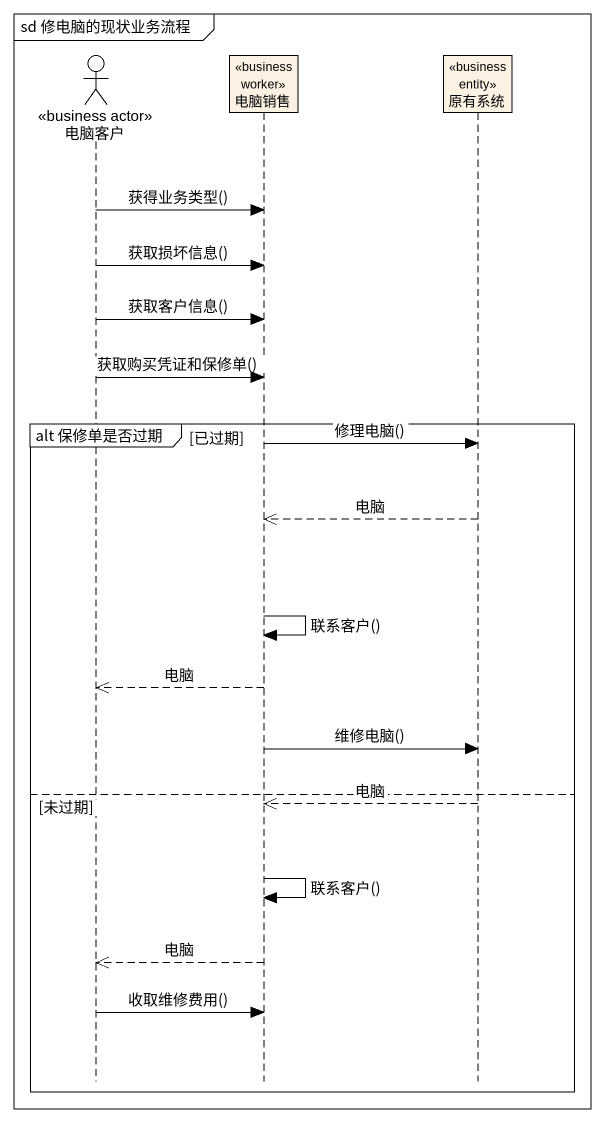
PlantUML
@startuml
mainframe sd 修电脑的现状业务流程
hide footbox
actor 电脑客户 <<business actor>>
participant 电脑销售 <<business worker>>
participant 原有系统 <<business entity>>

电脑客户 -> 电脑销售 : 获得业务类型()
电脑客户 -> 电脑销售 : 获取损坏信息()
电脑客户 -> 电脑销售 : 获取客户信息()
电脑客户 -> 电脑销售 : 获取购买凭证和保修单()
group alt 保修单是否过期 [已过期]
  电脑销售 -> 原有系统 : 修理电脑()
  原有系统 -->> 电脑销售 : 电脑
  电脑销售 -> 电脑销售 : 联系客户()
  电脑销售 -->> 电脑客户 : 电脑
  电脑销售 -> 原有系统 : 维修电脑()
else 未过期
  原有系统 -->> 电脑销售 : 电脑
  电脑销售 -> 电脑销售 : 联系客户()
  电脑销售 -->> 电脑客户 : 电脑
  电脑客户 -> 电脑销售 : 收取维修费用()
end
@enduml
